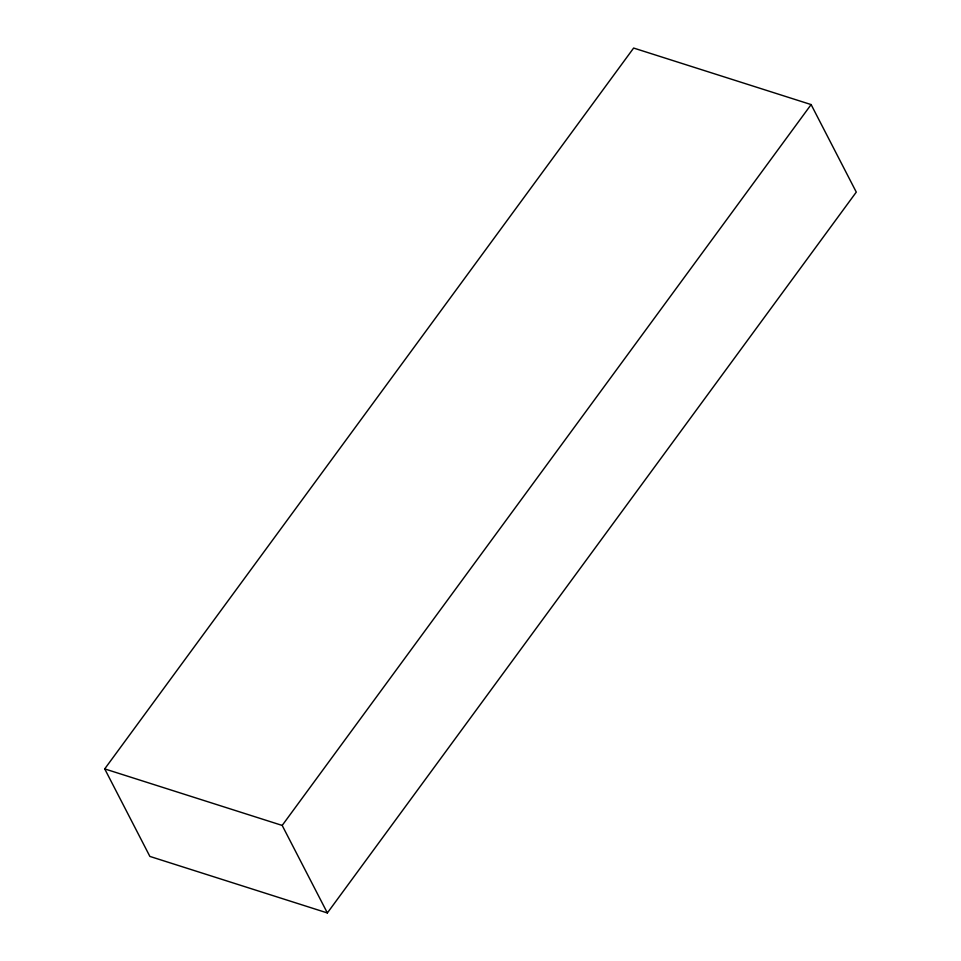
<?xml version="1.0" encoding="UTF-8"?>
<svg xmlns="http://www.w3.org/2000/svg" width="961" height="961" viewBox="0 0 961 961"><rect width="100%" height="100%" fill="white"/><g stroke="black" fill="none" stroke-linecap="round" stroke-linejoin="round"><path stroke-width="1.44" d="M104.713 768.896L633.635 48.05L811.12 104.581L856.287 192.104L327.365 912.95L149.88 856.419L104.713 768.896L282.186 825.427L327.365 912.95M282.186 825.427L811.12 104.581"/></g></svg>
